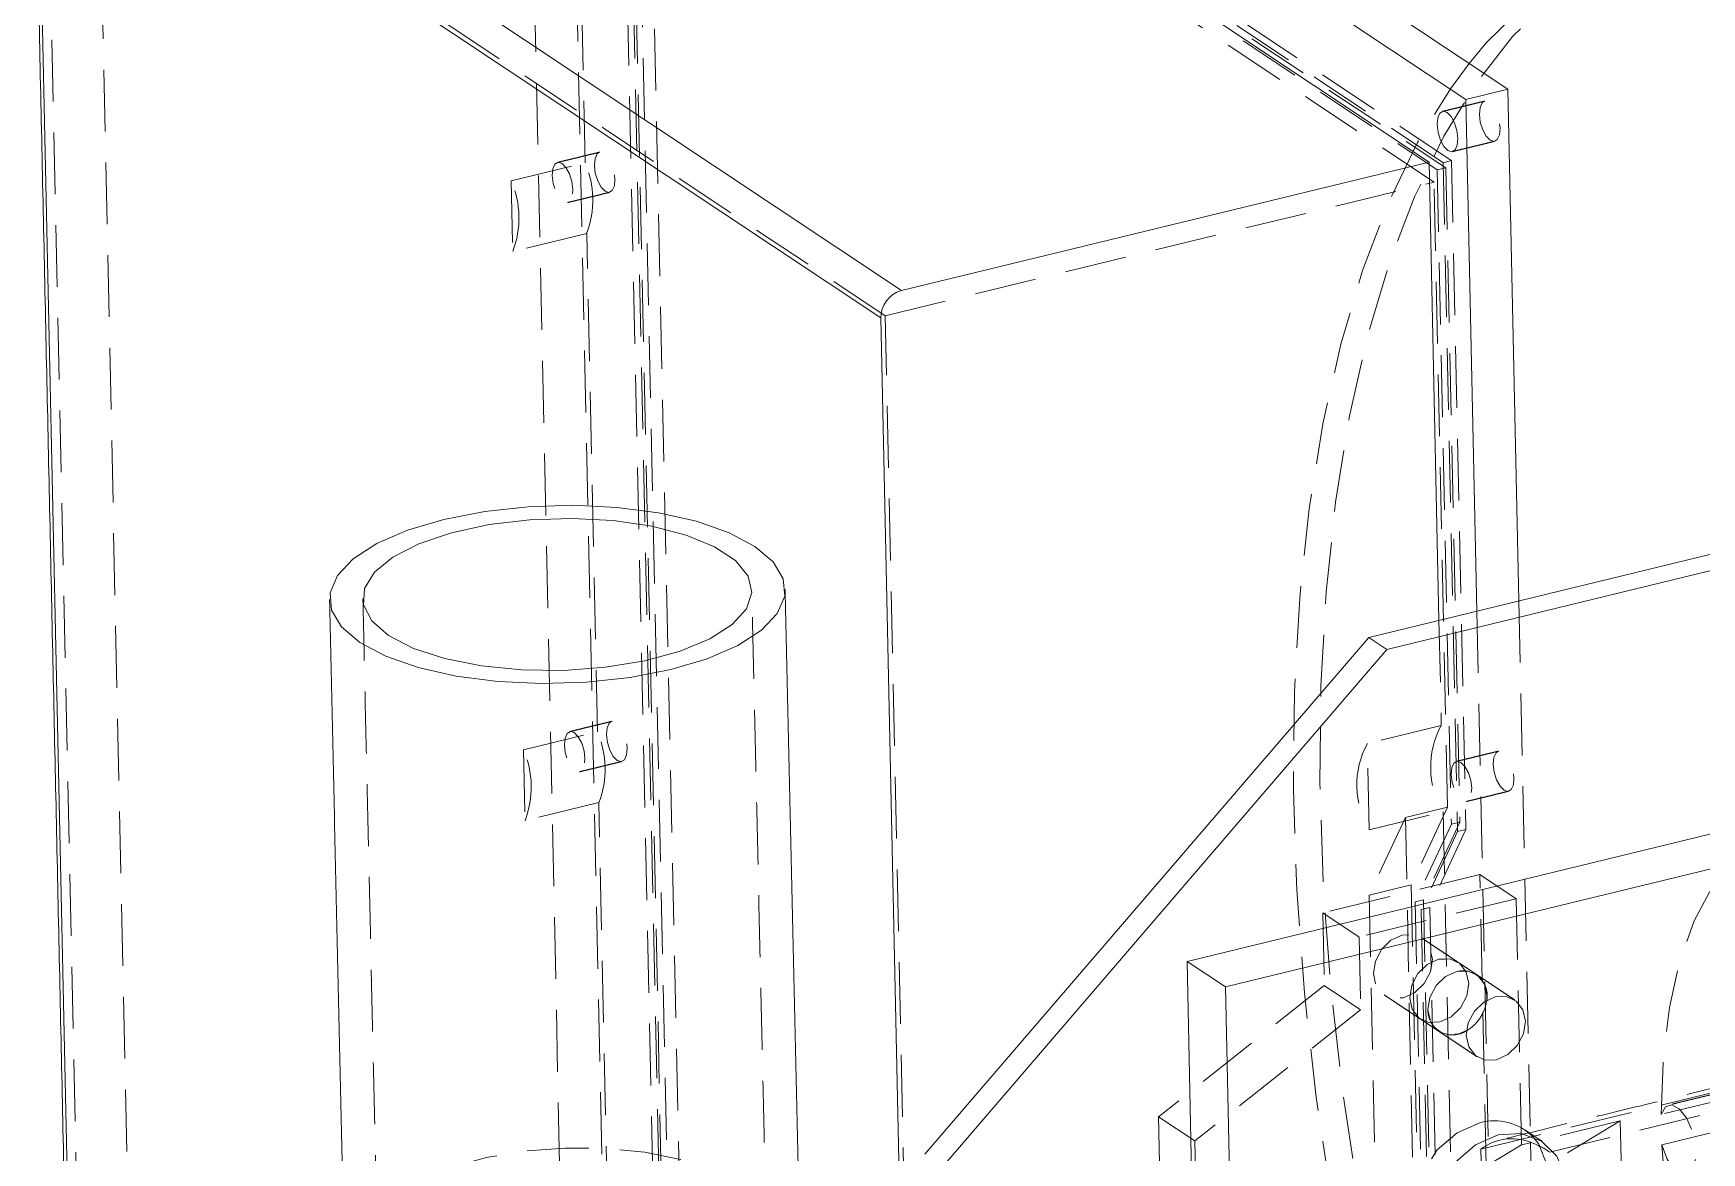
# Model space of a CAD drawing. Header units: millimetres. Extents: x 11 to 421, y 5 to 275.
# Drawn here: x 230.96 to 265.22, y 218.25 to 241.25 of the extents above; entities that cross this region are included whole.
import ezdxf

# ---------------------------------------------------------------- set-up
doc = ezdxf.new("R2010")
doc.units = ezdxf.units.MM
doc.linetypes.add('HIDDEN', pattern=[1.905, 1.27, -0.635])

msp = doc.modelspace()

# ---------------------------------------------------------------- linework, layer by layer
at = {"color": 7, "linetype": 'Continuous', "lineweight": 15}
for p, q in [((241.891, 252.982), (261.246, 240.097)), ((241.024, 252.771), (260.379, 239.886)), ((231.452, 247.504), (248.789, 235.963)), ((248.365, 235.398), (231.029, 246.939)), ((231.029, 246.939), (232.046, 199.578)), ((254.877, 241.764), (259.628, 238.601)), ((260.379, 239.886), (261.246, 240.097)), ((260.379, 239.886), (260.605, 229.377)), ((261.246, 240.097), (261.472, 229.588)), ((248.789, 235.963), (259.628, 238.601)), ((259.628, 238.601), (259.83, 229.189)), ((294.135, 237.538), (258.388, 228.837)), ((294.509, 237.29), (258.761, 228.589)), ((248.744, 217.771), (248.365, 235.398)), ((298.707, 232.904), (254.655, 222.182)), ((258.388, 228.837), (249.273, 218.224)), ((249.646, 217.976), (258.761, 228.589)), ((258.388, 228.837), (258.761, 228.589)), ((277.254, 226.964), (255.445, 221.656)), ((255.445, 221.656), (254.655, 222.182)), ((254.655, 222.182), (255.658, 175.465)), ((255.445, 221.656), (255.942, 198.527))]:
    msp.add_line(p, q, dxfattribs=at)
at = {"color": 7, "linetype": 'HIDDEN', "lineweight": 0}
for p, q in [((243.006, 201.081), (241.891, 252.982)), ((242.139, 200.87), (241.086, 249.901)), ((242.295, 238.586), (242.053, 249.848)), ((242.995, 249.852), (259.915, 238.588)), ((244.013, 202.491), (242.995, 249.852)), ((243.169, 249.894), (260.088, 238.63)), ((244.186, 202.533), (243.169, 249.894)), ((243.125, 249.539), (259.795, 238.441)), ((244.132, 202.638), (243.125, 249.539)), ((243.298, 249.581), (259.969, 238.483)), ((244.129, 210.9), (243.298, 249.581)), ((259.73, 238.189), (243.557, 248.956)), ((243.557, 248.956), (244.545, 202.975)), ((232.231, 199.85), (231.213, 247.21)), ((248.457, 235.445), (232.284, 246.212)), ((232.284, 246.212), (233.272, 200.231)), ((240.777, 238.217), (242.295, 238.586)), ((259.795, 238.441), (259.969, 238.483)), ((259.915, 238.588), (260.088, 238.63)), ((259.915, 238.588), (260.21, 224.846)), ((259.969, 238.483), (260.258, 225.043)), ((260.088, 238.63), (260.384, 224.889)), ((240.777, 238.217), (240.808, 236.764)), ((248.457, 235.445), (259.73, 238.189)), ((260.006, 225.351), (259.73, 238.189)), ((259.795, 238.441), (260.084, 225.001)), ((242.326, 237.134), (240.808, 236.764)), ((242.546, 226.895), (242.326, 237.134)), ((249.056, 207.563), (248.457, 235.445)), ((261.472, 229.588), (261.711, 218.465)), ((260.605, 229.377), (261.015, 210.286)), ((259.83, 229.189), (259.877, 227.028)), ((241.028, 226.525), (242.546, 226.895)), ((259.877, 227.028), (258.359, 226.659)), ((241.028, 226.525), (241.06, 225.072)), ((258.397, 224.883), (258.359, 226.659)), ((242.577, 225.442), (241.06, 225.072)), ((242.797, 215.212), (242.577, 225.442)), ((259.139, 225.14), (258.394, 223.543)), ((258.397, 224.883), (259.915, 225.252)), ((259.139, 225.14), (260.006, 225.351)), ((259.139, 225.14), (259.462, 210.096)), ((260.006, 225.351), (259.261, 223.754)), ((259.915, 225.252), (260.128, 215.349)), ((260.084, 225.001), (259.34, 223.403)), ((260.21, 224.846), (259.466, 223.249)), ((260.258, 225.043), (259.513, 223.445)), ((260.384, 224.889), (259.639, 223.291)), ((260.084, 225.001), (260.258, 225.043)), ((260.21, 224.846), (260.384, 224.889)), ((260.672, 223.966), (257.442, 223.179)), ((258.394, 223.543), (259.261, 223.754)), ((259.261, 223.754), (259.559, 209.885)), ((260.672, 223.966), (261.418, 223.469)), ((260.8, 217.973), (260.672, 223.966)), ((261.418, 223.469), (258.188, 222.682)), ((258.394, 223.543), (258.692, 209.674)), ((259.34, 223.403), (259.513, 223.445)), ((259.34, 223.403), (259.628, 209.996)), ((259.513, 223.445), (259.801, 210.038)), ((261.527, 218.411), (261.418, 223.469)), ((257.442, 223.179), (258.188, 222.682)), ((257.442, 223.179), (257.474, 221.684)), ((259.466, 223.249), (259.639, 223.291)), ((259.466, 223.249), (259.749, 210.073)), ((259.639, 223.291), (259.922, 210.115)), ((258.188, 222.682), (258.22, 221.187)), ((257.474, 221.684), (254.072, 218.99)), ((257.474, 221.684), (258.22, 221.187)), ((258.22, 221.187), (254.818, 218.493)), ((260.69, 218.325), (267.627, 220.014)), ((262.105, 218.263), (269.042, 219.952)), ((265.693, 219.354), (264.392, 219.037)), ((254.072, 218.99), (254.818, 218.493)), ((254.072, 218.99), (254.151, 215.312)), ((263.554, 218.904), (252.511, 212.251)), ((263.554, 218.904), (261.527, 218.411)), ((263.576, 217.852), (263.554, 218.904)), ((264.406, 218.414), (265.707, 218.73)), ((254.818, 218.493), (254.897, 214.815)), ((260.69, 218.325), (260.739, 216.065)), ((261.527, 218.411), (260.8, 217.973)), ((261.711, 218.465), (261.743, 216.974)), ((262.136, 216.803), (262.105, 218.263))]:
    msp.add_line(p, q, dxfattribs=at)
at = {"color": 7, "linetype": 'HIDDEN', "lineweight": 0, "flags": 128}
for points in [[(264.703, 243.31), (263.935, 243.065), (263.019, 242.605), (262.155, 241.978), (261.349, 241.187), (260.607, 240.238), (259.932, 239.136), (259.329, 237.888), (258.802, 236.503), (258.354, 234.989), (257.988, 233.355), (257.707, 231.612), (257.511, 229.771), (257.403, 227.844), (257.383, 225.843), (257.451, 223.78), (257.607, 221.668), (257.85, 219.522), (258.177, 217.353), (258.588, 215.177), (259.08, 213.007), (259.648, 210.856), (260.291, 208.739), (261.003, 206.668), (261.781, 204.656), (262.619, 202.717), (263.512, 200.863), (264.454, 199.105), (265.44, 197.455), (266.463, 195.922), (267.517, 194.517), (268.595, 193.249), (269.69, 192.125), (270.795, 191.153), (271.904, 190.338)], [(260.449, 240.628), (260.065, 240.106), (259.39, 239.004), (258.787, 237.756), (258.26, 236.371), (257.812, 234.857), (257.446, 233.223), (257.165, 231.48), (256.969, 229.639), (256.861, 227.712), (256.841, 225.711), (256.909, 223.648), (257.065, 221.536), (257.308, 219.39), (257.635, 217.221), (258.046, 215.045), (258.538, 212.875), (259.106, 210.724), (259.749, 208.607), (260.461, 206.536), (261.239, 204.524), (262.077, 202.586), (262.97, 200.731), (263.912, 198.973), (264.898, 197.323), (265.921, 195.79), (266.975, 194.385), (268.053, 193.117), (269.148, 191.993), (270.253, 191.021), (271.362, 190.206)], [(261.083, 239.299), (261.07, 239.161), (261.027, 239.064), (260.96, 239.025), (260.88, 239.049), (260.798, 239.133), (260.728, 239.263), (260.679, 239.421), (260.66, 239.581), (260.673, 239.72), (260.716, 239.816), (260.782, 239.855), (260.863, 239.831), (260.944, 239.747), (261.015, 239.617), (261.063, 239.46), (261.083, 239.299)], [(242.907, 238.251), (242.894, 238.112), (242.851, 238.016), (242.784, 237.977), (242.704, 238.001), (242.622, 238.085), (242.552, 238.215), (242.503, 238.372), (242.484, 238.533), (242.497, 238.672), (242.54, 238.768), (242.607, 238.807), (242.687, 238.783), (242.769, 238.699), (242.839, 238.569), (242.888, 238.411), (242.907, 238.251)], [(242.04, 238.04), (242.02, 238.2), (241.972, 238.358), (241.901, 238.488), (241.82, 238.572), (241.74, 238.596), (241.673, 238.557), (241.63, 238.461), (241.617, 238.322), (241.636, 238.161), (241.685, 238.004), (241.755, 237.874), (241.837, 237.79), (241.917, 237.766), (241.984, 237.805), (242.027, 237.901), (242.04, 238.04)], [(242.291, 226.348), (242.272, 226.509), (242.223, 226.666), (242.153, 226.796), (242.071, 226.88), (241.991, 226.904), (241.924, 226.865), (241.881, 226.769), (241.868, 226.63), (241.887, 226.47), (241.936, 226.312), (242.006, 226.182), (242.088, 226.098), (242.168, 226.074), (242.235, 226.113), (242.278, 226.209), (242.291, 226.348)], [(243.158, 226.559), (243.145, 226.421), (243.102, 226.324), (243.035, 226.285), (242.955, 226.309), (242.873, 226.393), (242.803, 226.523), (242.754, 226.681), (242.735, 226.841), (242.748, 226.98), (242.791, 227.076), (242.858, 227.115), (242.938, 227.091), (243.02, 227.007), (243.09, 226.877), (243.139, 226.72), (243.158, 226.559)], [(261.369, 225.948), (261.357, 225.809), (261.313, 225.713), (261.247, 225.674), (261.166, 225.698), (261.085, 225.781), (261.014, 225.912), (260.966, 226.069), (260.946, 226.229), (260.959, 226.368), (261.002, 226.464), (261.069, 226.504), (261.15, 226.479), (261.231, 226.396), (261.302, 226.265), (261.35, 226.108), (261.369, 225.948)], [(260.502, 225.737), (260.483, 225.897), (260.434, 226.054), (260.364, 226.185), (260.282, 226.268), (260.202, 226.292), (260.135, 226.253), (260.092, 226.157), (260.079, 226.018), (260.099, 225.858), (260.147, 225.701), (260.218, 225.57), (260.299, 225.487), (260.379, 225.463), (260.446, 225.502), (260.489, 225.598), (260.502, 225.737)], [(268.779, 224.438), (268.14, 224.742), (267.519, 224.876), (266.928, 224.837), (266.378, 224.626), (265.879, 224.247), (265.44, 223.708), (265.07, 223.017), (264.776, 222.188), (264.563, 221.236), (264.434, 220.18), (264.392, 219.037)], [(259.075, 222.721), (258.844, 222.616), (258.65, 222.428), (258.523, 222.187), (258.482, 221.93), (258.533, 221.695), (258.669, 221.518), (258.869, 221.426), (259.103, 221.434), (259.334, 221.539), (259.528, 221.727), (259.655, 221.968), (259.696, 222.225), (259.644, 222.46), (259.508, 222.637), (259.308, 222.729), (259.075, 222.721)], [(259.228, 221.433), (259.28, 221.198), (259.416, 221.021), (259.616, 220.929), (259.849, 220.937), (260.08, 221.042), (260.274, 221.23), (260.401, 221.471), (260.442, 221.728), (260.391, 221.963), (260.255, 222.14), (260.055, 222.232), (259.821, 222.224), (259.59, 222.119), (259.396, 221.931), (259.269, 221.69), (259.228, 221.433)], [(259.821, 222.224), (259.59, 222.119), (259.396, 221.931), (259.269, 221.69), (259.228, 221.433), (259.28, 221.198), (259.416, 221.021), (259.616, 220.929), (259.849, 220.937), (260.08, 221.042), (260.274, 221.23), (260.401, 221.471), (260.442, 221.728), (260.391, 221.963), (260.255, 222.14), (260.055, 222.232), (259.821, 222.224)], [(260.81, 221.38), (260.815, 221.48), (260.764, 221.715), (260.628, 221.892), (260.428, 221.983), (260.195, 221.976), (259.963, 221.87), (259.769, 221.683), (259.642, 221.442), (259.601, 221.184), (259.601, 221.184)], [(260.195, 221.976), (259.963, 221.87), (259.769, 221.683), (259.642, 221.442), (259.601, 221.184), (259.653, 220.949), (259.789, 220.772), (259.989, 220.681), (260.222, 220.688), (260.396, 220.758)], [(264.406, 218.414), (264.506, 218.13), (264.643, 217.909), (264.796, 217.788), (264.938, 217.785), (265.045, 217.902), (265.1, 218.12), (265.094, 218.401), (265.028, 218.7), (264.912, 218.966), (264.766, 219.155), (264.615, 219.235), (264.483, 219.194), (264.392, 219.037)], [(260.672, 218.865), (260.203, 218.662), (259.795, 218.308), (259.496, 217.845), (259.342, 217.328), (259.353, 216.821), (259.527, 216.385), (259.843, 216.071), (260.024, 215.98)], [(245.373, 217.653), (245.709, 217.359), (245.873, 217.041), (245.855, 216.713), (245.658, 216.391), (245.291, 216.09), (244.77, 215.823), (244.121, 215.604), (243.372, 215.443), (242.561, 215.346), (241.723, 215.319), (240.9, 215.363), (240.128, 215.476), (239.445, 215.652), (238.881, 215.884), (238.464, 216.16), (238.213, 216.468), (238.14, 216.793), (238.248, 217.12), (238.532, 217.433), (238.978, 217.719), (239.567, 217.963), (240.27, 218.155), (241.054, 218.284), (241.884, 218.347), (242.719, 218.338), (243.521, 218.259), (244.253, 218.114), (244.88, 217.908), (245.373, 217.653)], [(264.406, 218.414), (264.498, 217.182), (264.677, 215.921), (264.938, 214.654), (265.277, 213.403), (265.688, 212.193), (266.162, 211.045), (266.692, 209.981), (267.267, 209.021), (267.877, 208.183), (268.511, 207.482), (269.155, 206.931)]]:
    msp.add_lwpolyline(points, dxfattribs=at)
at = {"color": 7, "linetype": 'Continuous', "lineweight": 15, "flags": 128}
for points in [[(277.374, 233.459), (277.165, 233.812), (276.16, 235.404), (275.121, 236.874), (274.054, 238.212), (272.967, 239.409), (271.866, 240.458), (270.758, 241.352), (269.65, 242.086), (268.549, 242.655), (267.463, 243.055), (266.397, 243.283), (265.359, 243.339), (264.356, 243.222), (263.393, 242.933), (262.477, 242.473), (261.613, 241.846), (260.807, 241.055), (260.449, 240.628)], [(260.215, 239.088), (260.196, 239.249), (260.148, 239.406), (260.077, 239.536), (259.996, 239.62), (259.915, 239.644), (259.849, 239.605), (259.805, 239.509), (259.792, 239.37), (259.812, 239.21), (259.86, 239.052), (259.931, 238.922), (260.012, 238.838), (260.093, 238.814), (260.159, 238.853), (260.203, 238.95), (260.215, 239.088)], [(237.665, 228.731), (238.198, 228.449), (238.865, 228.216), (239.643, 228.04), (240.501, 227.929), (241.405, 227.887), (242.322, 227.916), (243.216, 228.013), (244.052, 228.176), (244.799, 228.399), (245.428, 228.672), (245.915, 228.985), (246.24, 229.326), (246.392, 229.683), (246.364, 230.041), (246.158, 230.386), (245.782, 230.706), (245.25, 230.988), (244.582, 231.221), (243.804, 231.397), (242.947, 231.508), (242.042, 231.55), (241.125, 231.521), (240.231, 231.424), (239.395, 231.261), (238.648, 231.039), (238.019, 230.765), (237.533, 230.452), (237.207, 230.111), (237.055, 229.754), (237.083, 229.396), (237.289, 229.051), (237.665, 228.731)], [(238.259, 228.875), (238.768, 228.612), (239.414, 228.4), (240.169, 228.251), (240.996, 228.169), (241.857, 228.16), (242.712, 228.224), (243.521, 228.358), (244.246, 228.556), (244.853, 228.808), (245.313, 229.102), (245.606, 229.425), (245.717, 229.762), (245.641, 230.097), (245.382, 230.414), (244.953, 230.699), (244.372, 230.938), (243.667, 231.12), (242.872, 231.236), (242.022, 231.281), (241.159, 231.254), (240.322, 231.154), (239.551, 230.988), (238.881, 230.762), (238.345, 230.487), (237.966, 230.176), (237.763, 229.844), (237.745, 229.506), (237.913, 229.178), (238.259, 228.875)], [(260.985, 221.45), (260.753, 221.344), (260.559, 221.157), (260.432, 220.916), (260.391, 220.658), (260.443, 220.423), (260.579, 220.246), (260.779, 220.155), (261.012, 220.162), (261.243, 220.268), (261.437, 220.455), (261.565, 220.696), (261.605, 220.954), (261.554, 221.189), (261.418, 221.366), (261.218, 221.457), (260.985, 221.45)], [(261.045, 218.616), (260.577, 218.414), (260.168, 218.059), (259.869, 217.596), (259.716, 217.08), (259.727, 216.573), (259.9, 216.136), (260.216, 215.823), (260.635, 215.67), (261.108, 215.696), (261.577, 215.899), (261.986, 216.253), (262.285, 216.717), (262.438, 217.233), (262.427, 217.74), (262.253, 218.177), (261.938, 218.49), (261.518, 218.643), (261.045, 218.616)], [(260.024, 215.98), (260.262, 215.918), (260.735, 215.945), (261.204, 216.148), (261.613, 216.502), (261.911, 216.965), (262.065, 217.481), (262.054, 217.988), (261.88, 218.425), (261.756, 218.581)]]:
    msp.add_lwpolyline(points, dxfattribs=at)
at = {"color": 7, "linetype": 'HIDDEN', "lineweight": 0}
for centre, radius, start, end in [((240.523, 237.822), 1.929, 339.1081, 23.3531), ((239.006, 237.452), 1.929, 339.1081, 23.3531), ((240.774, 226.13), 1.93, 339.1083, 23.3529), ((261.452, 226.174), 1.793, 151.5268, 210.9344), ((239.257, 225.76), 1.93, 339.1083, 23.3529), ((259.935, 225.805), 1.793, 151.5268, 210.9344), ((260.314, 221.483), 0.507, 348.3313, 103.5786), ((260.111, 221.18), 0.51, 179.5352, 304.0679), ((260.975, 217.81), 1.098, 44.6637, 106.0375), ((261.324, 217.496), 1.043, 68.1958, 127.3769), ((261.089, 216.765), 1.81, 55.854, 69.8892)]:
    msp.add_arc(centre, radius, start, end, dxfattribs=at)
at = {"color": 7, "linetype": 'Continuous', "lineweight": 15}
for centre, radius, start, end in [((248.95, 235.4), 0.585, 106.0228, 180.277), ((259.976, 221.487), 0.842, 299.9941, 352.7005), ((259.976, 221.487), 0.842, 299.9941, 352.7005)]:
    msp.add_arc(centre, radius, start, end, dxfattribs=at)
for points in [[(230.962, 247.034), (231.98, 199.673)], [(237.045, 229.613), (237.479, 210.283)], [(246.837, 210.481), (246.402, 229.824)]]:
    msp.add_open_spline(points, degree=1, dxfattribs=at)
at = {"color": 7, "linetype": 'HIDDEN', "lineweight": 0}
for points in [[(260.771, 239.853), (259.903, 239.642)], [(242.595, 238.805), (241.728, 238.594)], [(260.104, 238.816), (260.972, 239.027)], [(241.929, 237.768), (242.796, 237.979)], [(237.73, 229.629), (238.155, 210.694)], [(246.144, 210.843), (245.718, 229.808)], [(242.846, 227.113), (241.979, 226.902)], [(261.057, 226.501), (260.19, 226.29)], [(242.18, 226.076), (243.047, 226.287)], [(260.391, 225.465), (261.258, 225.676)], [(260.223, 222.163), (259.477, 222.66)], [(260.596, 221.915), (260.223, 222.163)], [(261.386, 221.389), (260.596, 221.915)], [(258.701, 221.495), (259.447, 220.998)], [(259.447, 220.998), (259.821, 220.749)], [(259.821, 220.749), (260.611, 220.223)], [(268.01, 220.199), (261.073, 218.511)], [(265.855, 219.549), (264.555, 219.233)], [(269.686, 218.974), (261.448, 216.968)], [(261.957, 218.478), (261.583, 218.726)]]:
    msp.add_open_spline(points, degree=1, dxfattribs=at)

doc.saveas('drawing.dxf')
